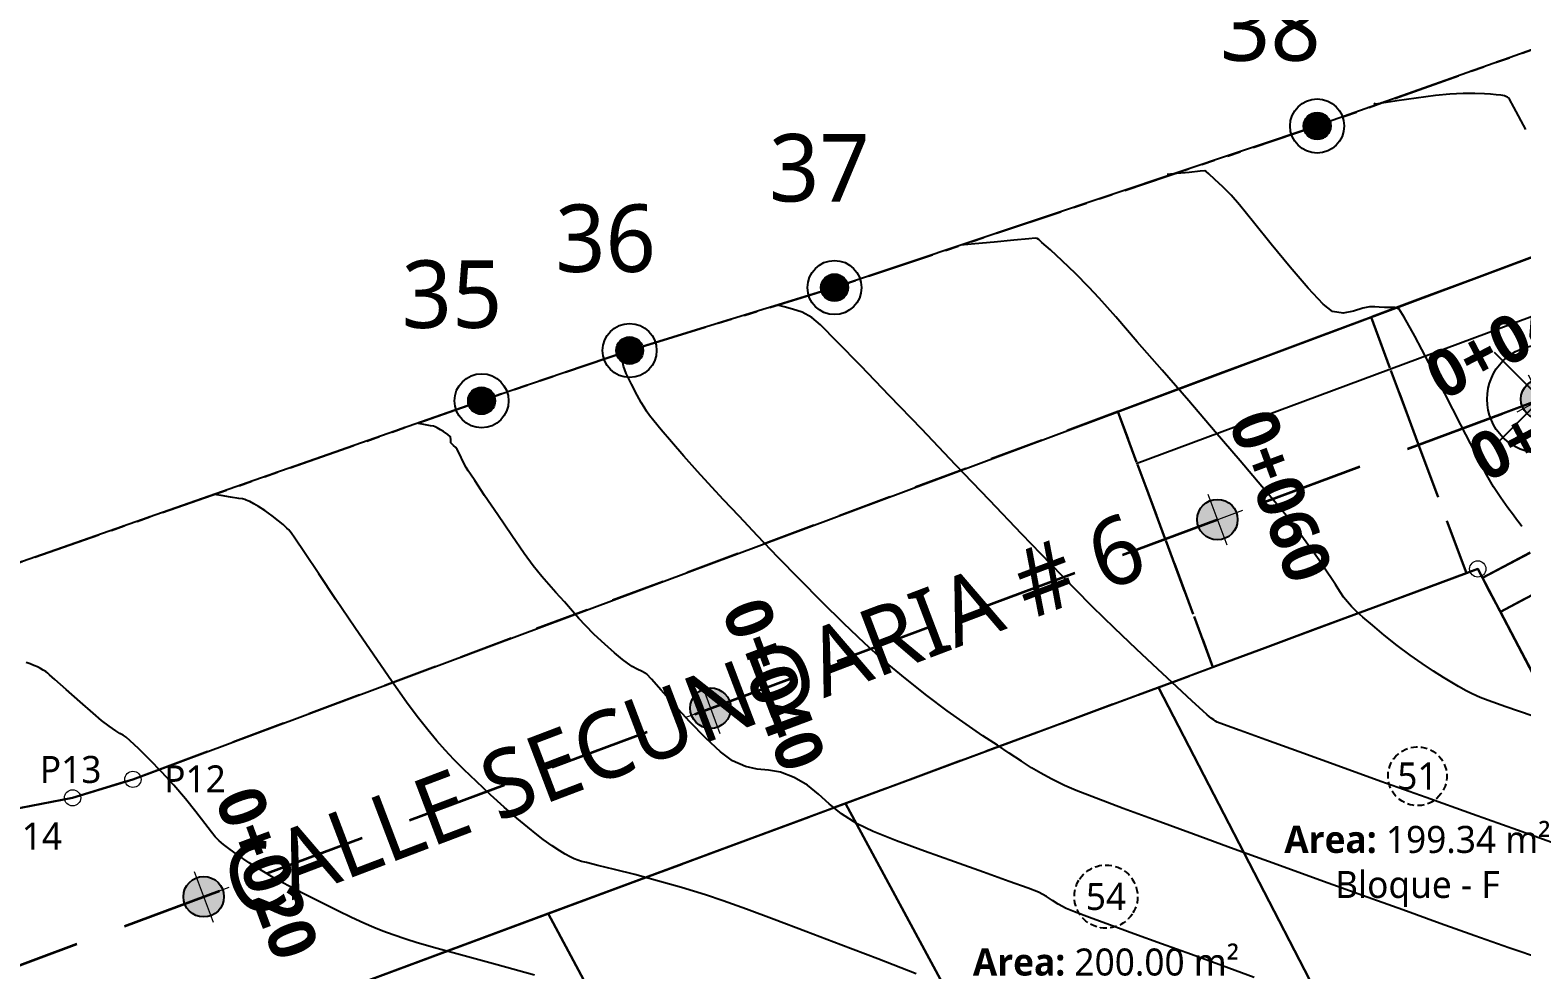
# Model space of a CAD drawing. Header units: millimetres. Extents: x 86 to 591881, y 99 to 1307229.
# Drawn here: x 590627.7 to 590682.9, y 1307126.3 to 1307161 of the extents above; entities that cross this region are included whole.
import ezdxf
from ezdxf.enums import TextEntityAlignment as Align

# ---------------------------------------------------------------- set-up
doc = ezdxf.new("R2010")
doc.units = ezdxf.units.MM
for name, pattern in [('CENTER2', [1.125, 0.75, -0.125, 0.125, -0.125]), ('DASHED', [0.75, 0.5, -0.25]), ('DASHED2', [0.375, 0.25, -0.125]), ('HIDDEN', [0.375, 0.25, -0.125]), ('PHANTOM', [2.5, 1.25, -0.25, 0.25, -0.25, 0.25, -0.25])]:
    doc.linetypes.add(name, pattern=pattern)
for name, color, linetype in [('_BREAKLINES CORRIDOR', 7, 'Continuous'), ('_MOJONES', 1, 'Continuous'), ('_PUNTOS TOPOGRAFICOS', 1, 'Continuous'), ('C-PROP-LINE', 230, 'Continuous'), ('C-PROP-TEXT', 92, 'Continuous'), ('C-ROAD', 7, 'Continuous'), ('C-ROAD-CORR-BNDY', 1, 'CENTER2'), ('C-ROAD-INTS', 5, 'Continuous'), ('C-ROAD-STAN-MAJR', 11, 'Continuous'), ('C-TOPO-MAJR', 9, 'Continuous'), ('C-TOPO-MAJR-N', 92, 'Continuous'), ('C-TOPO-MINR', 8, 'Continuous'), ('Perimetro', 7, 'Continuous')]:
    doc.layers.add(name, color=color, linetype=linetype)
for name, color, linetype, lineweight in [('_TEXTO', 3, 'Continuous', 25), ('COTAS', 40, 'Continuous', 5), ('CUADROS', 9, 'Continuous', 20)]:
    doc.layers.add(name, color=color, linetype=linetype, lineweight=lineweight)
doc.styles.add('ST - ETIQUETAS', font='', dxfattribs={"height": 2.5})
doc.styles.get("Standard").update_dxf_attribs({"font": 'simplex.shx'})
doc.styles.get('ST - ETIQUETAS').set_extended_font_data('Roboto Thin')

# ---------------------------------------------------------------- blocks, each defined once
blk = doc.blocks.new('*X1')
for p, q in [((69.555, 22.906), (69.945, 22.906)), ((69.585, 22.938), (69.915, 22.938)), ((69.629, 22.969), (69.871, 22.969)), ((69.5, 22.75), (70, 22.75)), ((69.502, 22.781), (69.998, 22.781)), ((69.502, 22.719), (69.998, 22.719)), ((69.508, 22.812), (69.992, 22.812)), ((69.508, 22.688), (69.992, 22.688)), ((69.518, 22.844), (69.982, 22.844)), ((69.518, 22.656), (69.982, 22.656)), ((69.533, 22.875), (69.967, 22.875)), ((69.533, 22.625), (69.967, 22.625)), ((69.555, 22.594), (69.945, 22.594)), ((69.585, 22.562), (69.915, 22.562)), ((69.629, 22.531), (69.871, 22.531))]:
    blk.add_line(p, q)
blk = doc.blocks.new('Drill Hole')
at = {"color": 0, "linetype": 'ByBlock', "lineweight": -2}
for radius in [0.05, 0.025]:
    blk.add_circle((0, 0), radius, dxfattribs=at)
at = {"color": 0, "linetype": 'ByBlock', "lineweight": -2, "xscale": 0.1000000000000227, "yscale": 0.1000000000000227, "zscale": 0.1000000000000227}
blk.add_blockref('*X1', (-6.975, -2.275), dxfattribs=at)
blk = doc.blocks.new('*U51', base_point=(590555.4584, 1307117.894, 460.616))
at = {"layer": '_PUNTOS TOPOGRAFICOS', "color": 2, "linetype": 'ByBlock', "lineweight": -2, "xscale": 20, "yscale": 20, "zscale": 20}
blk.add_blockref('Drill Hole', (590555.4584, 1307117.894, 460.616), dxfattribs=at)
blk = doc.blocks.new('*U89', base_point=(590675.3289, 1307157.469, 457.805))
at = {"layer": '_PUNTOS TOPOGRAFICOS', "color": 2, "linetype": 'ByBlock', "lineweight": -2, "xscale": 20, "yscale": 20, "zscale": 20}
blk.add_blockref('Drill Hole', (590675.3289, 1307157.469, 457.805), dxfattribs=at)
blk = doc.blocks.new('*U91', base_point=(590657.48, 1307151.491, 458.408))
at = {"layer": '_PUNTOS TOPOGRAFICOS', "color": 2, "linetype": 'ByBlock', "lineweight": -2, "xscale": 20, "yscale": 20, "zscale": 20}
blk.add_blockref('Drill Hole', (590657.48, 1307151.491, 458.408), dxfattribs=at)
blk = doc.blocks.new('*U94', base_point=(590649.9024, 1307149.163, 458.738))
at = {"layer": '_PUNTOS TOPOGRAFICOS', "color": 2, "linetype": 'ByBlock', "lineweight": -2, "xscale": 20, "yscale": 20, "zscale": 20}
blk.add_blockref('Drill Hole', (590649.9024, 1307149.163, 458.738), dxfattribs=at)
blk = doc.blocks.new('*U95', base_point=(590644.4268, 1307147.302, 458.986))
at = {"layer": '_PUNTOS TOPOGRAFICOS', "color": 2, "linetype": 'ByBlock', "lineweight": -2, "xscale": 20, "yscale": 20, "zscale": 20}
blk.add_blockref('Drill Hole', (590644.4268, 1307147.302, 458.986), dxfattribs=at)
blk = doc.blocks.new('MARCA ESTACION')
h = blk.add_hatch(color=7)
h.dxf.hatch_style = 1
h.paths.add_polyline_path([(-3, 0), (0, 0), (0, 3, 0.414214)])
h.paths.add_polyline_path([(3, 0), (0, 0), (0, -3, 0.414214)])
at = {"true_color": 0xffffff}
h = blk.add_hatch(color=7, dxfattribs=at)
h.dxf.hatch_style = 1
h.paths.add_polyline_path([(0, 3), (0, 0), (3, 0, 0.414214)])
h.paths.add_polyline_path([(0, 0), (-3, 0, 0.414214), (0, -3)])
at = {"color": 7, "lineweight": 20}
for points in [[(0, 4), (0, -4)], [(-4, 0), (4, 0)]]:
    blk.add_lwpolyline(points, dxfattribs=at)
at = {"color": 7}
blk.add_circle((0, 0), 3, dxfattribs=at)
blk = doc.blocks.new('Marker Pnt')
at = {"flags": 128}
for points in [[(0.862, -0.862), (-0.862, 0.862)], [(0.862, 0.862), (-0.862, -0.862)]]:
    blk.add_lwpolyline(points, dxfattribs=at)
blk.add_circle((0, 0), 1)

msp = doc.modelspace()

# ---------------------------------------------------------------- hatches: boundary and pattern name
at = {"layer": '_MOJONES'}
h = msp.add_hatch(color=5, dxfattribs=at)
h.dxf.hatch_style = 1
h.paths.add_polyline_path([(590675.128, 1307157.927, 0.297664), (590674.829, 1307157.469, 0.541231), (590675.53, 1307157.011), (590675.329, 1307157.469)])
h.paths.add_polyline_path([(590675.128, 1307157.927), (590675.329, 1307157.469), (590675.8, 1307157.637, 0.43503)])
h.paths.add_polyline_path([(590675.829, 1307157.469, 0.085961), (590675.8, 1307157.637), (590675.329, 1307157.469), (590675.53, 1307157.011, 0.297664)])
h = msp.add_hatch(color=5, dxfattribs=at)
h.dxf.hatch_style = 1
h.paths.add_polyline_path([(590657.279, 1307151.949, 0.297664), (590656.98, 1307151.491, 0.541231), (590657.681, 1307151.033), (590657.48, 1307151.491)])
h.paths.add_polyline_path([(590657.279, 1307151.949), (590657.48, 1307151.491), (590657.951, 1307151.659, 0.43503)])
h.paths.add_polyline_path([(590657.98, 1307151.491, 0.085961), (590657.951, 1307151.659), (590657.48, 1307151.491), (590657.681, 1307151.033, 0.297664)])
h = msp.add_hatch(color=5, dxfattribs=at)
h.dxf.hatch_style = 1
h.paths.add_polyline_path([(590649.702, 1307149.62, 0.297664), (590649.402, 1307149.162, 0.541231), (590650.103, 1307148.705), (590649.902, 1307149.162)])
h.paths.add_polyline_path([(590649.702, 1307149.62), (590649.902, 1307149.162), (590650.373, 1307149.331, 0.43503)])
h.paths.add_polyline_path([(590650.402, 1307149.162, 0.085961), (590650.373, 1307149.331), (590649.902, 1307149.162), (590650.103, 1307148.705, 0.297664)])
h = msp.add_hatch(color=5, dxfattribs=at)
h.dxf.hatch_style = 1
h.paths.add_polyline_path([(590644.226, 1307147.759, 0.297664), (590643.927, 1307147.302, 0.541231), (590644.628, 1307146.844), (590644.427, 1307147.302)])
h.paths.add_polyline_path([(590644.226, 1307147.759), (590644.427, 1307147.302), (590644.898, 1307147.47, 0.43503)])
h.paths.add_polyline_path([(590644.927, 1307147.302, 0.085961), (590644.898, 1307147.47), (590644.427, 1307147.302), (590644.628, 1307146.844, 0.297664)])

# ---------------------------------------------------------------- linework, layer by layer
at = {"layer": '_BREAKLINES CORRIDOR', "flags": 128}
for points in [[(590613.012, 1307121.078), (590613.951, 1307121.439), (590613.498, 1307123.357), (590613.528, 1307125.328), (590614.039, 1307127.232), (590614.858, 1307128.751), (590615.805, 1307129.889), (590617.362, 1307131.097), (590618.932, 1307131.814), (590620.619, 1307132.178), (590622.099, 1307132.195), (590623.508, 1307132.075), (590625.065, 1307132.052), (590627.391, 1307132.245), (590629.302, 1307132.612), (590631.534, 1307133.295), (590774.232, 1307186.597)], [(590613.945, 1307121.437), (590615.65, 1307118.713), (590617.435, 1307117.34), (590619.461, 1307116.473), (590621.43, 1307116.222), (590623.4, 1307116.463), (590625.251, 1307117.181), (590626.682, 1307118.168), (590628.133, 1307119.61), (590629.298, 1307120.642), (590630.862, 1307121.8), (590632.53, 1307122.801), (590634.288, 1307123.635), (590636.407, 1307124.437), (590681.268, 1307141.081), (590688.493, 1307127.283), (590695.985, 1307112.977), (590695.579, 1307112.787)]]:
    msp.add_lwpolyline(points, dxfattribs=at)
at = {"layer": 'C-PROP-LINE', "color": 242, "linetype": 'PHANTOM', "lineweight": 30, "ltscale": 2}
msp.add_polyline3d([(590770.61, 1307195.56, 0), (590758.844, 1307190.632, 0), (590723.27, 1307176.59, 0), (590706.232, 1307169.71, 0), (590701.633, 1307167.294, 0), (590694.689, 1307164.346, 0), (590675.329, 1307157.469, 0), (590657.48, 1307151.491, 0), (590649.902, 1307149.162, 0), (590644.427, 1307147.302, 0), (590626.458, 1307141.007, 0), (590607.647, 1307135.099, 0), (590589.284, 1307128.797, 0), (590569.914, 1307123.056, 0), (590555.458, 1307117.894, 0), (590558.142, 1307111.778, 0), (590566.251, 1307095.473, 0), (590568.284, 1307091.697, 0), (590572.463, 1307083.744, 0), (590579.2, 1307069.199, 0), (590585.242, 1307057.746, 0), (590599.683, 1307029.141, 0), (590607.385, 1307013.689, 0)], dxfattribs=at)
at = {"layer": 'C-PROP-LINE', "color": 4, "linetype": 'Continuous', "lineweight": 25}
for points in [[(590801.16, 1307176.592, 0), (590787.15, 1307185.124, 0), (590775.16, 1307192.53, 0), (590770.61, 1307195.56, 0), (590758.844, 1307190.632, 0), (590723.27, 1307176.59, 0), (590706.232, 1307169.71, 0), (590701.633, 1307167.294, 0), (590694.689, 1307164.346, 0), (590675.329, 1307157.469, 0), (590657.48, 1307151.491, 0), (590649.902, 1307149.162, 0), (590644.427, 1307147.302, 0), (590626.458, 1307141.007, 0)], [(590627.391, 1307132.245, 0), (590629.302, 1307132.612, 0), (590631.534, 1307133.295, 0), (590774.232, 1307186.597, 0)], [(590613.951, 1307121.439, 0), (590615.65, 1307118.713, 0), (590617.435, 1307117.34, 0), (590619.461, 1307116.473, 0), (590621.43, 1307116.222, 0), (590623.4, 1307116.463, 0), (590625.251, 1307117.181, 0), (590626.682, 1307118.168, 0), (590628.133, 1307119.61, 0), (590629.298, 1307120.642, 0), (590630.862, 1307121.8, 0), (590632.53, 1307122.801, 0), (590634.288, 1307123.635, 0), (590636.407, 1307124.437, 0), (590681.268, 1307141.081, 0), (590695.985, 1307112.977, 0), (590632.572, 1307083.28, 0), (590613.012, 1307121.078, 0), (590613.951, 1307121.439, 0)], [(590681.268, 1307141.081, 0), (590669.456, 1307136.698, 0), (590676.909, 1307122.296, 0), (590688.493, 1307127.283, 0), (590681.268, 1307141.081, 0)], [(590669.456, 1307136.698, 0), (590657.889, 1307132.407, 0), (590665.902, 1307117.558, 0), (590676.909, 1307122.296, 0), (590669.456, 1307136.698, 0)], [(590657.889, 1307132.407, 0), (590646.895, 1307128.328, 0), (590655.135, 1307112.923, 0), (590665.902, 1307117.558, 0), (590657.889, 1307132.407, 0)], [(590646.895, 1307128.328, 0), (590636.407, 1307124.437, 0), (590644.593, 1307108.385, 0), (590655.135, 1307112.923, 0), (590646.895, 1307128.328, 0)]]:
    msp.add_polyline3d(points, dxfattribs=at)
at = {"layer": 'C-PROP-TEXT', "color": 12, "linetype": 'DASHED2', "lineweight": 25, "extrusion": (0, 0, -1)}
for centre, radius, start, end in [((-590679.037, 1307133.413), 1.088, 37.2363, 217.2363), ((-590679.037, 1307133.413), 1.088, 217.2363, 37.2363), ((-590667.519, 1307128.958), 1.169, 33.4645, 213.4645), ((-590667.519, 1307128.958), 1.169, 213.4645, 33.4645)]:
    msp.add_arc(centre, radius, start, end, dxfattribs=at)
at = {"layer": 'C-ROAD', "color": 2, "linetype": 'HIDDEN', "lineweight": 35, "ltscale": 15, "flags": 128}
msp.add_lwpolyline([(590615.406, 1307121.98), (590771.476, 1307180.054)], dxfattribs=at)
at = {"layer": 'C-ROAD', "color": 7, "linetype": 'Continuous', "lineweight": -3, "flags": 128}
msp.add_lwpolyline([(590668.635, 1307144.988), (590697.833, 1307155.852)], dxfattribs=at)
at = {"layer": 'C-ROAD-CORR-BNDY', "color": 166, "linetype": 'DASHED', "lineweight": 30, "ltscale": 4}
for points in [[(590679.082, 1307145.674), (590679.137, 1307145.695), (590681.012, 1307146.392), (590682.886, 1307147.09), (590684.76, 1307147.787), (590686.635, 1307148.485), (590688.509, 1307149.182), (590689.478, 1307149.542), (590687.715, 1307154.28), (590686.747, 1307153.919), (590684.873, 1307153.219), (590683, 1307152.519), (590681.126, 1307151.819), (590679.252, 1307151.12), (590677.379, 1307150.42), (590677.324, 1307150.399)], [(590671.474, 1307137.447), (590671.529, 1307137.468), (590673.404, 1307138.163), (590675.279, 1307138.859), (590677.154, 1307139.555), (590679.029, 1307140.25), (590680.849, 1307140.926), (590677.324, 1307150.399), (590675.505, 1307149.72), (590673.632, 1307149.02), (590671.758, 1307148.32), (590669.885, 1307147.62), (590668.011, 1307146.921), (590667.957, 1307146.9)], [(590680.849, 1307140.926), (590681.205, 1307141.058), (590681.206, 1307141.058), (590681.207, 1307141.058), (590681.268, 1307141.081), (590681.268, 1307141.081), (590681.44, 1307140.751), (590685.867, 1307143.082), (590683.952, 1307146.719), (590683.95, 1307146.723), (590683.62, 1307147.35), (590683.614, 1307147.361), (590683.603, 1307147.357), (590679.082, 1307145.674)], [(590695.613, 1307135.307), (590695.229, 1307136.036), (590694.952, 1307136.561), (590694.951, 1307136.564), (590694.297, 1307137.805), (590693.365, 1307139.575), (590692.433, 1307141.344), (590691.501, 1307143.114), (590690.953, 1307144.155), (590682.105, 1307139.495), (590682.653, 1307138.454), (590683.585, 1307136.685), (590684.517, 1307134.915), (590685.449, 1307133.146), (590686.103, 1307131.905), (590686.104, 1307131.902), (590686.381, 1307131.376), (590686.765, 1307130.647)], [(590686.529, 1307141.825), (590686.145, 1307142.554), (590685.867, 1307143.082), (590681.443, 1307140.753), (590681.721, 1307140.224), (590682.105, 1307139.495)]]:
    msp.add_lwpolyline(points, close=True, dxfattribs=at)
msp.add_lwpolyline([(590635.902, 1307124.25), (590654.653, 1307131.206), (590671.474, 1307137.447), (590667.957, 1307146.9), (590651.149, 1307140.622), (590632.413, 1307133.624), (590631.534, 1307133.295), (590631.186, 1307133.189), (590631.18, 1307133.187), (590631.068, 1307133.153), (590631.062, 1307133.151), (590629.302, 1307132.612), (590627.391, 1307132.245)], dxfattribs=at)
at = {"layer": 'C-TOPO-MAJR', "color": 40, "linetype": 'Continuous', "lineweight": -3}
for points, elevation in [([(590682.899, 1307142.656), (590682.801, 1307142.783), (590682.706, 1307142.912), (590682.587, 1307143.068), (590682.377, 1307143.346), (590682.118, 1307143.708), (590681.85, 1307144.116), (590681.609, 1307144.554), (590681.186, 1307145.362), (590680.644, 1307146.41), (590680.046, 1307147.568), (590679.456, 1307148.705), (590678.938, 1307149.692), (590678.553, 1307150.398), (590678.367, 1307150.692), (590678.201, 1307150.757), (590678.032, 1307150.755), (590677.823, 1307150.752), (590677.626, 1307150.771), (590677.466, 1307150.783), (590677.266, 1307150.782), (590677.019, 1307150.723), (590676.678, 1307150.616), (590676.288, 1307150.547), (590675.895, 1307150.6), (590675.549, 1307150.878), (590675, 1307151.466), (590674.333, 1307152.246), (590673.631, 1307153.099), (590672.978, 1307153.906), (590672.457, 1307154.547), (590672.153, 1307154.904), (590671.844, 1307155.213), (590671.544, 1307155.495), (590671.318, 1307155.7), (590671.226, 1307155.781), (590671.176, 1307155.808), (590671.001, 1307155.792), (590670.596, 1307155.754), (590670.135, 1307155.71), (590669.788, 1307155.677)], 458), ([(590684.319, 1307130.849), (590682.741, 1307131.411), (590681.069, 1307132.008), (590679.364, 1307132.619), (590677.688, 1307133.221), (590676.1, 1307133.793), (590674.663, 1307134.311), (590673.437, 1307134.754), (590672.483, 1307135.099), (590671.863, 1307135.324), (590671.637, 1307135.407), (590671.569, 1307135.448), (590671.503, 1307135.494), (590671.409, 1307135.566), (590671.267, 1307135.684), (590671.099, 1307135.835), (590670.707, 1307136.194), (590670.138, 1307136.72), (590669.438, 1307137.372), (590668.654, 1307138.11), (590667.833, 1307138.894), (590667.022, 1307139.684), (590666.376, 1307140.335), (590665.485, 1307141.254), (590664.411, 1307142.373), (590663.215, 1307143.623), (590661.96, 1307144.937), (590660.707, 1307146.249), (590659.518, 1307147.489), (590658.456, 1307148.59), (590657.582, 1307149.485), (590656.959, 1307150.107), (590656.647, 1307150.387), (590656.279, 1307150.578), (590655.929, 1307150.696), (590655.618, 1307150.773), (590655.367, 1307150.842)], 458.5), ([(590672.995, 1307125.966), (590671.833, 1307126.392), (590670.68, 1307126.812), (590669.572, 1307127.213), (590668.548, 1307127.584), (590667.646, 1307127.911), (590666.904, 1307128.185), (590666.359, 1307128.391), (590666.051, 1307128.518), (590665.757, 1307128.675), (590665.537, 1307128.817), (590665.319, 1307128.96), (590665.025, 1307129.118), (590664.647, 1307129.266), (590663.934, 1307129.523), (590662.99, 1307129.857), (590661.913, 1307130.239), (590660.807, 1307130.639), (590659.772, 1307131.027), (590658.909, 1307131.373), (590658.319, 1307131.647), (590657.738, 1307132.017), (590657.286, 1307132.386), (590656.893, 1307132.743), (590656.486, 1307133.075), (590655.993, 1307133.368), (590655.482, 1307133.556), (590655.038, 1307133.633), (590654.621, 1307133.677), (590654.189, 1307133.768), (590653.703, 1307133.986), (590653.258, 1307134.318), (590652.716, 1307134.824), (590652.132, 1307135.425), (590651.565, 1307136.04), (590651.072, 1307136.591), (590650.71, 1307136.998), (590650.535, 1307137.182), (590650.361, 1307137.286), (590650.177, 1307137.376), (590649.998, 1307137.477), (590649.827, 1307137.59), (590649.645, 1307137.731), (590649.348, 1307137.975), (590648.981, 1307138.293), (590648.591, 1307138.658), (590648.269, 1307138.983), (590648.029, 1307139.248), (590647.795, 1307139.519), (590647.494, 1307139.865), (590647.178, 1307140.214), (590646.916, 1307140.5), (590646.655, 1307140.799), (590646.342, 1307141.19), (590646.009, 1307141.649), (590645.541, 1307142.324), (590645.024, 1307143.085), (590644.541, 1307143.803), (590644.177, 1307144.347), (590644.016, 1307144.588), (590643.936, 1307144.708), (590643.861, 1307144.832), (590643.753, 1307145.046), (590643.607, 1307145.345), (590643.531, 1307145.502), (590643.478, 1307145.578), (590643.392, 1307145.645), (590643.292, 1307145.747), (590643.286, 1307145.859), (590643.279, 1307145.969), (590643.183, 1307146.053), (590643.024, 1307146.161), (590642.909, 1307146.233), (590642.79, 1307146.298), (590642.71, 1307146.338), (590642.656, 1307146.359), (590642.535, 1307146.38), (590642.292, 1307146.421), (590642.091, 1307146.456)], 459), ([(590646.389, 1307126.051), (590645.003, 1307126.432), (590643.786, 1307126.766), (590642.785, 1307127.042), (590642.051, 1307127.249), (590641.629, 1307127.378), (590641.155, 1307127.543), (590640.78, 1307127.682), (590640.441, 1307127.818), (590640.074, 1307127.978), (590639.617, 1307128.186), (590639.114, 1307128.426), (590638.517, 1307128.723), (590637.883, 1307129.049), (590637.266, 1307129.374), (590636.724, 1307129.67), (590636.311, 1307129.907), (590635.831, 1307130.211), (590635.405, 1307130.503), (590635.075, 1307130.742), (590634.883, 1307130.889), (590634.721, 1307131.022), (590634.572, 1307131.17), (590634.434, 1307131.343), (590634.189, 1307131.667), (590633.861, 1307132.095), (590633.474, 1307132.58), (590633.052, 1307133.075), (590632.601, 1307133.564), (590632.144, 1307134.032), (590631.736, 1307134.433), (590631.433, 1307134.721), (590631.288, 1307134.852), (590631.172, 1307134.925), (590631.052, 1307134.993), (590630.902, 1307135.092), (590630.656, 1307135.262), (590630.367, 1307135.479), (590630.06, 1307135.739), (590629.579, 1307136.16), (590629.06, 1307136.619), (590628.64, 1307136.992), (590628.455, 1307137.157), (590628.384, 1307137.221), (590628.311, 1307137.282), (590628.22, 1307137.34), (590628.112, 1307137.401), (590627.999, 1307137.456), (590627.866, 1307137.514), (590627.733, 1307137.567), (590627.58, 1307137.62)], 459.5)]:
    msp.add_lwpolyline(points, dxfattribs=dict(at, elevation=elevation))
at = {"layer": 'C-TOPO-MAJR-N', "color": 92, "linetype": 'Continuous', "lineweight": -3, "elevation": 460}
msp.add_lwpolyline([(590629.18, 1307132.589), (590627.391, 1307132.245)], dxfattribs=at)
at = {"layer": 'C-TOPO-MINR', "color": 44, "linetype": 'Continuous', "lineweight": -3}
for points, elevation in [([(590683.041, 1307157.338), (590682.603, 1307158.163), (590682.441, 1307158.466), (590682.404, 1307158.505), (590682.369, 1307158.538), (590682.301, 1307158.566), (590682.254, 1307158.579), (590682.201, 1307158.591), (590682.121, 1307158.604), (590681.949, 1307158.626), (590681.742, 1307158.645), (590681.515, 1307158.657), (590681.164, 1307158.666), (590680.727, 1307158.666), (590680.241, 1307158.646), (590679.701, 1307158.591), (590678.991, 1307158.499), (590678.275, 1307158.398), (590677.722, 1307158.316), (590677.497, 1307158.282), (590677.42, 1307158.297)], 457.75), ([(590683.28, 1307135.643), (590682.313, 1307135.981), (590681.652, 1307136.215), (590681.353, 1307136.326), (590681.061, 1307136.457), (590680.835, 1307136.575), (590680.556, 1307136.735), (590680.311, 1307136.878), (590679.997, 1307137.068), (590679.626, 1307137.302), (590679.21, 1307137.578), (590678.763, 1307137.893), (590678.288, 1307138.253), (590677.81, 1307138.635), (590677.373, 1307138.997), (590677.022, 1307139.299), (590676.8, 1307139.499), (590676.6, 1307139.695), (590676.447, 1307139.863), (590676.304, 1307140.041), (590676.19, 1307140.204), (590676.11, 1307140.34), (590676.003, 1307140.509), (590675.885, 1307140.687), (590675.678, 1307140.995), (590675.399, 1307141.404), (590675.064, 1307141.881), (590674.69, 1307142.396), (590674.292, 1307142.918), (590673.909, 1307143.388), (590673.287, 1307144.13), (590672.484, 1307145.075), (590671.562, 1307146.153), (590670.58, 1307147.295), (590669.599, 1307148.43), (590668.679, 1307149.489), (590667.88, 1307150.402), (590667.263, 1307151.099), (590666.887, 1307151.511), (590666.395, 1307152.007), (590665.899, 1307152.48), (590665.463, 1307152.881), (590665.153, 1307153.158), (590665.033, 1307153.264), (590664.971, 1307153.305), (590664.899, 1307153.318), (590664.67, 1307153.297), (590664.106, 1307153.243), (590663.383, 1307153.174), (590662.675, 1307153.107), (590662.157, 1307153.058)], 458.25), ([(590683.658, 1307126.638), (590682.419, 1307127.066), (590681.16, 1307127.507), (590679.875, 1307127.966), (590678.499, 1307128.463), (590677.001, 1307129.003), (590675.431, 1307129.57), (590673.835, 1307130.147), (590672.262, 1307130.718), (590670.76, 1307131.265), (590669.376, 1307131.773), (590668.159, 1307132.224), (590667.157, 1307132.602), (590666.416, 1307132.889), (590665.986, 1307133.07), (590665.492, 1307133.312), (590665.107, 1307133.519), (590664.763, 1307133.726), (590664.395, 1307133.965), (590663.935, 1307134.269), (590663.502, 1307134.555), (590662.967, 1307134.912), (590662.345, 1307135.339), (590661.65, 1307135.835), (590660.898, 1307136.396), (590660.104, 1307137.022), (590659.282, 1307137.71), (590658.59, 1307138.334), (590657.824, 1307139.062), (590657.014, 1307139.859), (590656.192, 1307140.69), (590655.387, 1307141.52), (590654.63, 1307142.311), (590653.95, 1307143.03), (590653.379, 1307143.639), (590652.946, 1307144.104), (590652.418, 1307144.683), (590651.912, 1307145.253), (590651.454, 1307145.781), (590651.072, 1307146.23), (590650.793, 1307146.566), (590650.643, 1307146.755), (590650.522, 1307146.922), (590650.435, 1307147.062), (590650.332, 1307147.242), (590650.184, 1307147.516), (590649.976, 1307147.918), (590649.781, 1307148.317), (590649.672, 1307148.582), (590649.64, 1307148.777), (590649.637, 1307148.943), (590649.637, 1307149.072)], 458.75), ([(590660.501, 1307126.104), (590659.08, 1307126.651), (590657.711, 1307127.175), (590656.425, 1307127.666), (590655.251, 1307128.109), (590654.22, 1307128.492), (590653.361, 1307128.802), (590652.704, 1307129.025), (590651.825, 1307129.296), (590650.939, 1307129.547), (590650.094, 1307129.773), (590649.34, 1307129.964), (590648.728, 1307130.115), (590648.306, 1307130.216), (590648.124, 1307130.261), (590647.987, 1307130.305), (590647.853, 1307130.358), (590647.703, 1307130.429), (590647.521, 1307130.531), (590647.323, 1307130.652), (590647.04, 1307130.837), (590646.707, 1307131.077), (590646.476, 1307131.256), (590646.143, 1307131.523), (590645.73, 1307131.865), (590645.259, 1307132.268), (590644.753, 1307132.722), (590644.235, 1307133.212), (590643.775, 1307133.662), (590643.405, 1307134.034), (590643.086, 1307134.372), (590642.778, 1307134.721), (590642.443, 1307135.124), (590642.042, 1307135.626), (590641.647, 1307136.157), (590641.095, 1307136.938), (590640.441, 1307137.887), (590639.739, 1307138.919), (590639.042, 1307139.952), (590638.404, 1307140.902), (590637.881, 1307141.686), (590637.524, 1307142.221), (590637.39, 1307142.422), (590637.343, 1307142.475), (590637.294, 1307142.527), (590637.227, 1307142.592), (590637.09, 1307142.72), (590636.921, 1307142.866), (590636.689, 1307143.042), (590636.409, 1307143.242), (590636.181, 1307143.394), (590636.006, 1307143.493), (590635.856, 1307143.57), (590635.783, 1307143.604), (590635.727, 1307143.626), (590635.675, 1307143.645), (590635.582, 1307143.669), (590635.448, 1307143.691), (590635.145, 1307143.741), (590634.802, 1307143.797), (590634.544, 1307143.84)], 459.25)]:
    msp.add_lwpolyline(points, dxfattribs=dict(at, elevation=elevation))
at = {"layer": 'COTAS'}
for centre in [(590675.329, 1307157.469), (590657.48, 1307151.491), (590649.902, 1307149.162), (590644.427, 1307147.302), (590681.268, 1307141.081), (590631.534, 1307133.295), (590629.302, 1307132.612)]:
    msp.add_circle(centre, 0.3, dxfattribs=at)

# ---------------------------------------------------------------- block references
at = {"layer": '_MOJONES'}
for p in [(590675.329, 1307157.469, 457.805), (590657.48, 1307151.491, 458.408), (590649.902, 1307149.163, 458.738), (590644.427, 1307147.302)]:
    msp.add_blockref('*U51', p, dxfattribs=at)
at = {"layer": '_PUNTOS TOPOGRAFICOS'}
for name, p in [('*U89', (590675.329, 1307157.469, 457.805)), ('*U91', (590657.48, 1307151.491, 458.408)), ('*U94', (590649.902, 1307149.163, 458.738)), ('*U95', (590644.427, 1307147.302, 458.986))]:
    msp.add_blockref(name, p, dxfattribs=at)
at = {"layer": 'C-ROAD-INTS', "color": 4, "linetype": 'Continuous', "lineweight": -3, "xscale": 2, "yscale": 2, "zscale": 2}
msp.add_blockref('Marker Pnt', (590683.614, 1307147.361), dxfattribs=at)
at = {"layer": 'C-ROAD-STAN-MAJR', "color": 11, "linetype": 'Continuous', "lineweight": -3}
for p, xscale, yscale, zscale, rotation in [((590683.614, 1307147.361), 0.2499999999999999, 0.2499999999999999, 0.2499999999999999, 117.7720365176944), ((590671.639, 1307142.905), 0.25, 0.25, 0.25, 20.41045489216878), ((590652.895, 1307135.93), 0.25, 0.25, 0.25, 20.41045489216878), ((590634.151, 1307128.955), 0.25, 0.25, 0.25, 20.41045489216878)]:
    msp.add_blockref('MARCA ESTACION', p, dxfattribs=dict(at, xscale=xscale, yscale=yscale, zscale=zscale, rotation=rotation))

# ---------------------------------------------------------------- texts
at = {"layer": '_TEXTO', "style": 'ST - ETIQUETAS'}
msp.add_text('CALLE SECUNDARIA # 6', height=2.5, rotation=20.8129, dxfattribs=at).set_placement((590652.339, 1307134.492), align=Align.CENTER)
at = {"layer": 'C-PROP-TEXT', "color": 2, "linetype": 'Continuous', "lineweight": -3, "char_height": 1, "attachment_point": 8, "style": 'ST - ETIQUETAS'}
for s, insert in [('{\\fRoboto Black|b0|i0|c0|p2;51}', (590679.037, 1307132.906)), ('{\\fRoboto Black|b0|i0|c0|p2;54}', (590667.519, 1307128.451))]:
    msp.add_mtext(s, dxfattribs=dict(at, insert=insert))
at = {"layer": 'C-PROP-TEXT', "color": 92, "linetype": 'Continuous', "lineweight": -3, "char_height": 1, "attachment_point": 2, "style": 'ST - ETIQUETAS'}
for s, insert in [('{\\fRoboto Thin|b1|i0|c0|p2;\\C18;\\c0;Area:\\C0; \\fRoboto Thin|b0|i0|c0|p2;\\C178;\\c4980736;199.34 m²\\PBloque - F}', (590679.037, 1307131.575)), ('{\\fRoboto Thin|b1|i0|c0|p2;\\C18;\\c0;Area:\\C0; \\fRoboto Thin|b0|i0|c0|p2;\\C178;\\c4980736;200.00 m²\\PBloque - F}', (590667.519, 1307127.038))]:
    msp.add_mtext(s, dxfattribs=dict(at, insert=insert))
at = {"layer": 'C-ROAD-STAN-MAJR', "color": 7, "linetype": 'Continuous', "lineweight": -3, "char_height": 1.75, "attachment_point": 5}
for s, insert, rotation in [('{\\fRoboto Black|b1|i0|c0|p2;\\C18;\\c0;0+043}', (590682.449, 1307149.573), 27.772), ('{\\fRoboto Black|b1|i0|c0|p2;\\C18;\\c0;0+040}', (590684.049, 1307146.536), 27.772), ('{\\fRoboto Black|b1|i0|c0|p2;\\C18;\\c0;0+060}', (590673.982, 1307143.777), 290.4105), ('{\\fRoboto Black|b1|i0|c0|p2;\\C18;\\c0;0+040}', (590655.238, 1307136.802), 290.4105), ('{\\fRoboto Black|b1|i0|c0|p2;\\C18;\\c0;0+020}', (590636.494, 1307129.827), 290.4105)]:
    msp.add_mtext(s, dxfattribs=dict(at, insert=insert, rotation=rotation))
at = {"layer": 'CUADROS', "style": 'ST - ETIQUETAS'}
for s, p in [('P13', (590629.23, 1307133.663)), ('P12', (590633.83, 1307133.313)), ('P14', (590627.773, 1307131.197))]:
    msp.add_text(s, height=1, dxfattribs=at).set_placement(p, align=Align.MIDDLE_CENTER)
at = {"layer": 'Perimetro', "color": 3, "style": 'ST - ETIQUETAS'}
for s, p in [('38', (590671.736, 1307159.882)), ('37', (590655.058, 1307154.674)), ('36', (590647.152, 1307152.067)), ('35', (590641.471, 1307149.997))]:
    msp.add_text(s, height=2.5, dxfattribs=at).set_placement(p)

doc.saveas('drawing.dxf')
